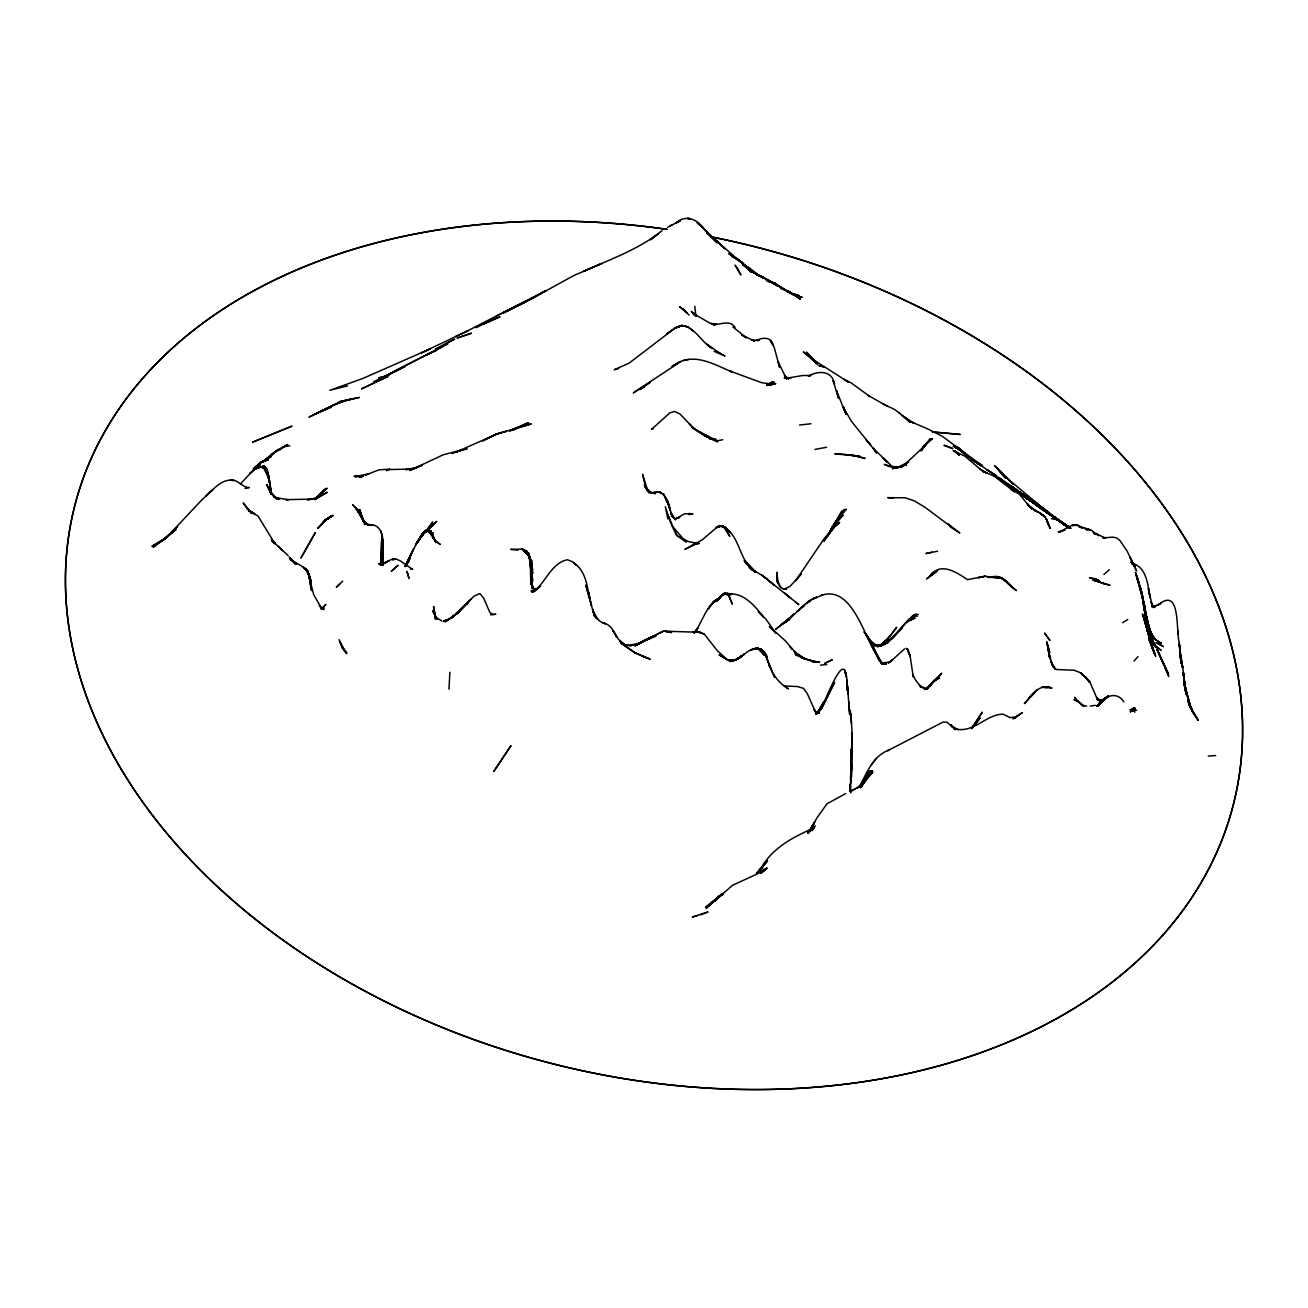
<?xml version="1.0" encoding="UTF-8"?>
<svg xmlns="http://www.w3.org/2000/svg" width="1308" height="1308" viewBox="0 0 1308 1308"><rect width="100%" height="100%" fill="white"/><g stroke="black" fill="none" stroke-linecap="round" stroke-linejoin="round"><path stroke-width="1.5" d="M448.971 689.251L449.87 672.23M406.069 564.811L418.102 540.204L425.967 530.41M405.235 566.626L413.737 548.444M412.69 550.652L405.529 565.546M405.529 566.282L408.946 559.186L406.363 564.402M828.144 534.825L841.992 510.954L828.062 534.972M828.062 535.43L832.379 526.683L844.281 509.646L832.379 526.683L827.915 535.626M860.86 786.827L868.675 771.818L860.762 787.302M859.094 787.253C866.632 773.502 872.632 756.073 888.819 750.089L887.707 750.661L943.117 722.049L947.041 722.245L952.665 727.232M827.326 536.133L841.093 515.483L829.207 532.503L838.624 517.559L846.358 509.074L835.665 521.467L828.029 535.332M829.158 533.909L838.624 517.559L828.046 535.61M861.547 786.075L870.523 770.772L862.348 784.784L871.553 770.788L861.988 785.34L869.787 771.05L861.481 786.222L871.651 770.821L861.498 785.961L869.068 771.507L861.89 785.241L871.929 770.952L861.383 786.157L869.64 771.131L862.201 784.882L872.91 771.834L858.391 787.776L865.373 781.056L857.459 787.596L850.2 791.569L859.961 786.321M870.458 770.788L861.89 785.585L871.373 770.755L862.086 785.16L869.493 771.213L860.827 787.367L870.768 770.739L860.778 787.432L869.215 771.409L862.103 784.898L872.027 771.001L862.25 784.702M829.092 533.5L830.94 530.034L839.54 522.53L830.94 530.034L823.893 541.201L834.177 527.206L824.367 538.307L795.607 580.817L801.264 573.967L789.999 586.409L784.015 589.238L786.549 589.041L782.789 588.649L780.009 586.556L781.056 587.832L777.541 581.177L779.535 586.262M920.963 451.015L923.759 445.897L922.009 449.118M808.426 832.885L817.01 817.778L826.95 803.848L845.622 793.596M870.392 770.804L860.827 787.416L869.918 770.984L862.217 784.947M922.549 448.448L924.478 445.031L921.584 450.148M809.783 830.711L814.655 822.127L808.933 832.002M871.259 770.739L860.599 787.579L871.259 770.739L861.547 786.141L870.719 770.739L862.462 784.604M860.827 787.432L870.654 770.755L862.364 784.784M809.881 830.482L813.69 823.991L809.603 830.825M861.661 785.961L870.719 770.739M694.074 633.17C702.478 622.444 705.486 606.683 717.307 599.178L712.615 602.824L708.315 608.76L715.198 600.356M861.89 785.585L870.899 770.723M423.056 533.648L416.157 543.703L425.051 530.999L415.47 544.995L422.271 534.04M808.344 833.147L812.235 826.803L807.935 833.327M862.103 785.225L871.014 770.723L861.432 786.271L871.079 770.723M921.976 450.099L930.184 438.752L923.71 447.32M434.681 539.959L432.752 536.754L435.008 540.531L440.06 544.259L435.008 540.531L433.128 537.163L435.973 542.428L431.264 532.013L428.697 529.904L424.936 531.473L420.179 537.31L424.757 531.669L428.337 529.887L431.084 531.751L433.111 535.871L430.986 531.637L428.206 529.904L425.525 531.506L427.961 529.953L430.708 531.342L432.883 535.381L430.806 531.424L428.092 529.92L425.689 531.359L428.092 529.92L430.904 531.538L433.046 535.708L430.986 531.637L428.337 529.887L424.936 531.473L421.16 536.198C426.686 527.974 431.362 527.157 433.144 538.683L431.215 534.171L426.212 530.312L420.408 536.918L427.553 530.116L430.904 531.538L433.406 536.607L430.904 531.538L428.206 529.904L425.149 531.865M417.105 543.098L422.517 534.71M695.104 632.026L698.047 627.48L694.646 632.565M816.633 713.89L823.844 701.791L817.108 713.4M417.35 542.607L422.86 534.171M971.517 728.67L982.308 712.19L971.599 728.343M812.105 830.711L815.325 825.839L808.148 832.133L813.968 827.85C791.176 838.117 770.935 848.451 758.885 871.896L767.485 860.877L756.335 873.286L761.469 869.542M417.595 542.117L423.056 533.893L417.841 541.643M923.399 447.532L926.227 443.314L932.473 438.491L905.005 464.34L908.52 461.969L897.239 467.61L906.558 464.716L892.497 468.853M418.086 541.185L423.318 533.533L427.275 530.263M861.71 785.585L871.978 770.984M716.457 601.369L724.06 593.391M418.331 540.711L423.498 533.272L427.405 530.181L423.318 533.533M972.792 727.117L976.046 722.425L971.73 728.409M717.471 600.437L720.643 595.925L717.7 599.751M422.664 534.465L418.576 540.253L423.498 533.272L427.553 530.116L430.512 531.179L429.613 530.885M425.852 531.686L432.719 522.023L425.231 532.16M820.083 709.247L815.93 714.103L821.342 708.756L817.01 713.612M1132.532 708.642L1130.374 711.617L1132.663 708.609M419.279 538.945C423.22 533.811 423.007 532.618 427.683 530.051L430.512 531.179M1130.652 711.438L1133.039 708.527L1130.717 711.552M871.063 765.294L876.197 758.444M419.508 538.52L424.413 532.078M1130.57 711.666L1132.973 708.527L1130.75 711.487L1133.235 708.478L1130.946 711.356L1135.164 708.511L1131.796 710.816L1134.232 708.347L1131.894 710.735L1135.279 708.544L1132.188 710.506L1136.652 710.228M972.024 728.425L980.117 717.978L972.989 727.15M419.737 538.111C422.157 535.348 426.784 526.421 431.084 531.751L433.275 536.231M761.289 872.992L762.008 872.125L760.994 873.319M1028.546 698.717L1024.377 703.573L1035.331 691.981L1028.546 698.717C1033.81 691.36 1042.362 683.724 1052.024 688.024L1041.74 687.272L1049.801 687.289L1043.784 687.256L1049.343 687.191L1045.19 687.419M921.175 449.985L927.225 442.693L923.121 447.303M817.124 713.236L818.922 711.094L817.565 712.778C821.179 715.525 842.941 646.871 846.44 676.71L844.919 670.841L846.505 676.923M929.857 686.455L932.931 682.809M423.285 534.481L421.045 537.114L423.465 534.285M1131.256 711.127L1133.431 708.446L1131.175 711.176L1135.213 708.527L1132.025 710.636L1135.05 708.462L1132.254 710.506L1133.954 709.999M322.226 608.678L325.905 604.378L321.13 609.234M913.295 616.493L908.635 619.763L914.815 615.97L912.314 616.264L889.424 640.462L877.39 646.839L891.942 638.794L902.471 627.546L889.424 640.462L880.3 646.283C896.307 640.544 901.686 621.414 916.254 614.449M470.864 599.048L466.416 604.198L473.954 596.186L479.3 593.75M1132.352 710.457L1135.115 708.478L1131.044 711.356L1133.578 708.413L1131.126 711.339M762.351 871.717L766.766 868.234M1131.011 711.438L1133.431 708.446L1131.175 711.274L1133.872 708.38L1131.224 711.241L1133.872 708.38L1131.404 711.094L1134.052 708.364L1131.665 710.898L1135.377 708.609L1131.96 710.685M720.773 894.966L706.418 908.095L732.611 885.238L758.526 873.352L766.553 868.398L762.204 871.88L766.979 868.071M927.258 688.94L935.809 678.934L939.471 678.165L934.141 680.585L926.865 689.218M1134.069 661.047L1137.944 656.665M420.849 536.166L425.591 530.819L428.926 529.953L425.264 531.13L428.697 529.904L431.427 532.291L429.138 530.051L425.901 530.541L421.568 534.858L425.901 530.541L429.351 530.181L431.738 532.945L429.138 530.051L425.591 530.819L421.568 534.858L425.868 530.459L421.029 535.593M240.459 483.96L259.965 462.918L268.353 459.86L262.14 461.413L258.755 463.817L253.229 469.114L261.633 461.773L260.488 462.492L267.535 459.288L260.962 462.247L254.537 467.839L276.789 450.802L262.467 462.018L271.148 456.557L265.573 459.402L272.113 454.154M1099.39 702.02L1107.484 696.624L1097.363 706.107C1102.775 696.886 1116.476 690.035 1123.866 701.906M1097.412 706.058L1108.203 696.199L1098.802 704.211M425.525 531.849L426.522 530.835M1102.611 700.221L1097.363 706.107L1103.658 699.339L1097.199 706.238L1102.709 700.32M1107.336 696.723L1098.834 704.456L1102.758 700.091L1099.505 702.02L1102.857 700.238L1098.802 704.505M324.891 520.535L331.104 516.219L325.202 520.29L317.762 528.448L324.891 520.535L330.826 516.333L323.681 521.516L333.262 515.352L327.033 518.884L318.776 527.32L325.823 519.799L331.643 515.99L325.512 520.044L318.776 527.32M1103.968 699.093L1098.884 704.423M1098.982 704.309L1103.609 699.371L1097.183 706.238L1103.494 699.469L1098.344 705.012M1099.096 704.211L1102.955 699.927M1103.069 699.829L1099.129 704.162L1107.925 696.346L1097.003 706.173L1107.99 696.314L1099.26 704.031M318.106 528.072L325.202 520.29L331.382 516.104L325.512 520.044L318.433 527.696M761.714 872.42L765.278 869.33L760.749 873.466M934.19 681.435L941.711 673.244L934.075 681.37M1099.39 703.9L1103.298 699.633M695.022 632.173L696.379 630.701L694.515 632.532M1103.347 699.6L1099.57 703.688M469.474 600.666L451.554 617.981L468.738 601.647L458.846 612.03L451.047 618.095L459.5 611.359M1034.775 691.867L1030.933 696.036L1036.901 689.986M1014.534 718.419L1017.215 715.541L1014.648 718.272M715.623 601.68L718.206 598.9L714.773 601.435L719.155 598.933M886.17 640.773L880.235 645.482L887.265 639.71L896.552 627.431L887.265 639.71L881.134 645.204L890.094 636.309L880.006 645.841M933.127 682.367L937.558 678.067L935.236 680.274M318.04 497.727L327.262 492.217L317.631 497.302L310.879 499.362L315.947 498.479L324.858 489.241L315.261 499.018M422.108 535.348L426.359 530.966M467.97 602.726L458.846 612.03L445.374 621.791L458.16 612.782L448.186 619.763L444.05 621.578L449.707 618.749L443.396 621.431M722.474 595.451L725.041 592.835L729.014 595.614L732.3 604.198L727.689 593.227L724.191 594.682M339.916 583.679L336.303 587.325L342.745 581.144M722.065 893.724L714.56 901.294L722.392 893.397M927.143 688.09L934.059 680.356L938.474 678.018L936.741 678.574M425.476 532.307L436.758 521.352L425.558 532.242M1097.199 705.944L1107.99 696.314L1104.197 698.897M1131.78 710.816L1135.001 708.446L1132.319 710.457M899.577 630.669L889.424 640.462L880.3 646.283M890.045 662.028L892.612 659.559L889.522 662.24M315.457 499.149L327.065 488.195L315.342 499.182M805.908 603.544L810.47 600.552M716.637 601.075L720.348 597.592L716.947 600.012L718.206 598.9M797.586 611.376L805.744 603.707L785.912 622.101L793.825 614.008L784.898 622.739L792.615 615.365L775.693 629.344L791.405 616.755L780.876 625.208L788.544 619.616L787.416 620.27M268.483 457.538L271.901 454.317M426.212 530.312L422.092 534.171L427.602 530.132L431.215 534.171L429.351 530.181M1098.998 704.129L1106.748 697.687L1098.426 704.08M935.024 680.389L937.558 678.067M929.857 685.359L924.609 689.61L927.944 688.188M911.627 617.572L906.657 622.085L911.627 617.572L915.24 618.324L909.828 619.174L913.932 618.03M706.222 907.899L720.446 895.261M762.727 871.635L766.128 868.708L762.204 871.88M1014.861 718.157L1022.349 712.566L1012.997 718.844L1016.267 716.915L1009.972 717.601L1003.154 714.152C986.395 714.168 974.035 732.987 956.213 729.079M1103.903 574.474L1109.38 569.732M706.042 907.687L720.136 895.539M315.163 499.574L322.03 493.672L314.983 499.558M273.421 453.173L270.298 455.838L277.786 449.641L284.13 446.535L279.34 450.295M166.705 537.539L152.153 546.139L166.705 537.539L153.101 547.284L176.073 529.397L161.979 541.071L177.594 526.486L170.236 533.517L202.004 499.705L212.763 489.862L205.847 496.059C213.351 489.486 222.327 477.894 233.887 480.51L230.061 480.2C237.794 478.63 241.947 487.802 249.272 487.524L245.152 488.473M161.979 541.071L175.256 530.002M895.735 634.838C889.391 640.609 881.935 648.294 872.501 644.435L877.079 645.384L870.36 642.015L874.562 644.484L869.346 640.626L873.368 643.716L868.332 639.154L872.24 642.735L864.048 631.748L870.932 642.457L877.128 655.864C864.343 637.486 852.178 584.594 821.277 595.353L822.765 594.96L812.072 599.244L806.823 602.824L810.551 600.47M889.211 662.535L891.68 660.475L888.704 662.698M705.846 907.458L719.825 895.817L705.584 907.065M273.846 452.862L270.756 455.413L274.696 452.241L271.655 454.595M796.556 611.621L803.799 606.095L799.515 608.988M811.467 599.62L807.461 602.612L811.32 599.734M904.515 648.915L889.947 662.093L881.216 662.992L886.497 663.974L880.84 662.6L884.241 663.696M423.694 533.01L427.553 530.116M662.011 230.617L650.485 239.822L658.464 233.576C635.704 250.449 608.956 259.949 583.352 271.459L601.745 263.497L573.705 275.596L531.31 298.927M737.499 659.15C744.514 654.997 753.882 643.356 762.793 650.665L766.782 656.551L762.041 649.798L755.877 648.523L761.632 649.52L766.504 655.782C769.644 669.385 776.085 681.811 788.511 688.858L784.293 685.932L797.406 686.553L803.504 688.335L807.298 693.632L815.391 711.699L814.099 709.459C818.677 714.953 812.873 710.784 818.154 713.203L815.309 712.173L819.119 713.22M1101.418 701.17L1104.72 698.864C1099.129 702.674 1105.064 699.845 1097.543 699.78L1090.022 682.351L1080.375 672.672L1074.097 670.252L1056.455 669.516L1052.302 665.331L1055.147 669.238L1050.684 660.376L1053.234 667.047L1051.076 661.554L1051.419 662.862L1046.678 641.787L1049.703 652.463L1047.185 643.536L1049.948 658.921L1048.1 647.476L1049.147 656.943M744.334 654.082L737.221 659.232L744.039 654.327L736.96 659.33L743.729 654.589L734.785 660.246L729.112 660.785L735.341 659.968L741.767 656.567L734.785 660.246L727.444 659.804L719.106 654.899L728.72 660.442L734.213 660.589L727.444 659.804L717.307 650.665L704.423 634.298L700.107 632.304L664.464 631.175L671.56 632.565L665.412 631.241L670.71 632.124L669.909 631.486M780.614 625.273L788.544 619.616M888.41 662.976L890.781 661.325M1101.271 701.268L1104.72 698.864M721.051 596.481L718.648 598.263L721.852 596.039M719.22 896.307L723.357 894.443M425.362 531.669L427.961 529.953L430.806 531.424L432.964 535.544M1104.868 698.407L1108.268 696.167M316.225 498.773L320.787 495.846M880.235 645.482L882.54 644.043L879.385 645.58L883.587 643.258M1122.673 622.673L1127.741 619.485M430.495 534.596L433.357 532.797M766.962 385.288L771.982 382.181L767.093 385.01M638.647 644.043L645.318 639.939L635.263 645.792M725.041 592.835L721.738 594.846L726.823 593.407M815.93 714.103L817.778 712.974M681.86 360.795L633.301 392.891L650.338 382.181L639.71 389.555L644.533 386.972M694.319 632.843L697.327 631.028L692.864 632.255L700.107 632.304L692.668 631.65L696.821 631.633M709.525 234.459L704.996 229.783L710.604 235.636L698.881 224.109L702.985 227.69C697.197 219.09 684.64 214.479 676.171 222.916L680.438 220.643L667.571 227.314M670.317 225.744L672.279 224.6M529.478 300.072L546.041 290.523L464.34 332.494L421.438 352.849L430.218 348.844L362.774 378.486L329.829 390.324L347.585 385.844M671.854 366.534L679.293 362.3M635.492 645.776L647.509 638.942L635.933 645.204M767.387 385.026L772.456 382.198L767.175 385.108M503.694 313.004L529.2 299.99L496.239 316.16M158.693 542.297L165.135 538.782M636.129 645.106L663.516 631.077L634.037 645.563L654.049 636.097L635.165 644.942L637.339 644.043L629.54 645.825L639.383 643.601L627.448 645.367L628.396 645.465L623.605 644.19L619.796 641.296L626.123 645.694L618.406 639.236L613.109 630.897L616.935 637.437C614.09 631.502 610.313 623.834 602.874 622.968L605.424 623.753L600.323 621.594L593.587 615.087L597.952 619.567L592.982 611.85L596.775 618.488L592.344 608.727L595.581 617.507M521.957 303.391L519.766 304.372L522.742 303.047L507.618 310.666L524.295 302.361L523.527 302.704M507.618 310.666L518.181 305.14M443.02 346.473L392.662 372.093L447.794 344.004M317.484 412.936L340.227 401.997L359.259 397.419L339.034 401.818L353.438 398.548L340.227 401.997L308.982 417.17L333.213 405.055L347.585 399.79L333.213 405.055M315.882 413.737L315.081 414.146L331.153 407.164L315.882 413.737L322.896 410.156M730.812 595.091L727.379 593.93L730.093 594.11L726.251 594.502L728.36 593.881L727.689 593.227L729.014 595.614M635.312 645.187L649.749 637.764M510.823 308.999L521.336 303.636M766.766 385.598L773.42 382.214L768.205 384.83M635.083 645.334L651.956 636.718L634.609 645.4M909.027 620.924L913.327 618.749L910.139 620.368M502.583 313.004L520.404 304.077L519.603 304.47M387.103 375.412L405.039 366.518L390.291 373.745L398.711 369.575M513.423 430.021L527.615 422.942L509.646 431.264M653.346 428.534L651.433 429.465L669.86 412.87L674.454 411.431L679.833 413.868L693.829 428.452L689.267 423.792L694.237 428.746L703.328 434.779C672.917 414.62 713.906 442.382 716.67 440.959L722.719 439.733M390.291 373.745L400.297 368.791M634.707 645.367L653.019 636.326M514.011 307.38L526.061 301.461L522.922 302.916M379.876 378.699L396.684 370.458L373.532 381.805M932.833 573.574L937.395 570.926L926.62 578.888L935.056 572.479L929.105 576.763C940.19 561.214 955.723 571.874 967.479 579.624L985.218 576.239L1000.326 578.25L993.132 576.648L987.426 577.319L997.726 577.596L993.132 576.648C1001.274 575.029 1007.307 581.586 1011.771 587.357L1006.424 581.373M486.069 322.863L497.007 318.04L482.505 324.319L492.364 319.904M516.595 305.925L518.818 304.862M476.096 327.703L489.225 321.327L482.505 324.319M424.757 531.669L428.452 529.887L431.264 532.013L433.406 536.607M695.742 544.193L684.918 549.36L702.347 539.763L717.422 526.911L722.196 525.718L726.856 529.037L721.722 525.669L718.239 526.552L721.722 525.669L730.485 532.569L724.861 527.386L719.956 525.947L716.866 527.189C720.087 522.252 733.183 532.389 720.986 525.702L717.422 526.911L720.479 525.783L725.302 527.549L719.956 525.947L716.293 527.533L719.678 526.045M721.983 895.081L717.536 897.174L720.61 895.947M767.829 385.255L774.401 382.198L767.534 385.32M513.831 429.629L528.579 422.991L511.166 429.858L531.244 423.89L495.323 434.452L482.587 440.894L497.678 433.716L506.637 431.166L495.323 434.452L497.678 433.716L456.443 451.849L467.152 448.677L443.461 454.694L409.698 470.488L422.484 465.19L410.303 469.523L417.334 467.463L405.709 469.621L413.818 469.016L388.787 469.572M455.576 336.401L468.084 330.826M717.307 599.178L712.615 602.824L714.103 600.879L718.043 600.061M386.416 470.733L389.931 469.212L379.058 469.817L365.619 474.984L368.676 473.856L354.942 476.652L363.362 476.161L354.059 476.308L362.136 476.619M635.165 644.942L655.978 636.129M452.11 453.549L461.266 450.034L456.443 451.849M444.704 620.94L447.303 619.992L444.05 620.777M700.745 914.766L708.004 911.938L692.357 917.022L697.769 915.535M263.742 465.926L267.584 470.798L263.742 465.926L254.88 469.18L249.893 473.447L260.194 464.651L254.88 469.18L263.742 465.926L267.094 468.934M488.914 320.967L500.048 316.912L498.528 317.468M879.843 645.416L888.197 642.506L874.823 646.136M1062.734 530.934L1058.973 532.143L1071.497 525.522L1077.629 525.276L1080.8 527.353M789.002 619.616L786.402 620.45L789.689 619.763M719.956 525.947L717.144 527.042L720.479 525.783C741.178 532.83 737.794 561.999 755.942 572.185L750.498 568.277L745.903 562.031L750.678 568.522L756.155 572.299L750.857 568.767L762.057 575.34L773.927 584.987L767.306 579.117L762.057 575.34L798.828 604.558L795.526 602.383M490.565 614.842L495.797 614.237L492.985 614.433L489.977 612.716L483.568 598.05L480.003 593.718M717.961 526.666L721.231 525.669L718.239 526.552M759.294 869.509L762.875 868.43M530.901 590.905L537.751 588.633L531.637 591.772L538.373 588.11L532.078 591.952L539.01 587.505L532.552 591.984L540.008 586.442L533.615 591.657L540.106 585.935L534.776 590.873C545.665 581.766 552.123 562.571 567.492 559.759L572.626 561.851L576.468 565.138L574.179 563.274C585.477 570.68 586.981 585.444 589.581 597.56L588.616 592.491L591.461 605.588L585.771 584.97L592.115 607.762M769.578 385.059L775.758 383.604L770.625 384.716L772.865 384.111L761.812 382.753L729.651 370.9L731.826 371.832C716.702 365.635 699.535 355.204 682.596 360.73L688.678 359.438M1058.27 532.029L1065.006 530.1M1095.319 705.339L1090.283 706.14M726.251 594.502C742.159 590.726 754.945 605.784 763.496 617.147L758.28 611.67L765.785 618.978L775.906 633.154L769.349 626.483L785.601 641.034L792.468 649.226L789.918 646.626M618.619 368.578L614.171 369.755L629.181 363.101L674.993 328.095L682.138 325.496L688.204 327M379.156 377.832L389.032 375.331L379.14 377.75M378.846 378.323L384.732 376.966M897.239 467.61L903.403 466.22L896.52 467.708L901.866 466.825L889.244 466.482L884.257 464.405L895.13 467.757M932.064 552.205L925.95 553.529L937.623 551.208M647.591 490.467L644.664 485.742L649.275 492.969L645.318 486.985L651.4 492.789L648.915 491.71L654.196 493.214L651.073 493.263C663.025 487.77 669.14 500.572 670.203 510.823L667.178 500.948L668.813 505.575M691.589 513.88L688.924 513.537L691.589 513.88L688.613 514.453L692.913 514.158L684.803 513.717L675.664 518.786L679.768 517.347C672.508 519.456 675.696 519.75 670.824 513.88L675.517 519.865L670.955 512.72L672.639 517.15L667.996 503.155M653.052 492.838L655.03 492.446M653.493 492.74L650.583 493.263L654 492.642M814.966 449.396L826.574 447.287M699.306 543.245L693.436 544.275L697.213 543.915M315.947 498.479L307.331 499.754L312.318 499.133L285.929 499.64L288.316 499.77L274.435 497.351L279.503 499.084L274.075 496.827L279.013 499.133L273.732 496.337L278.506 499.198L273.372 495.863L278.015 499.247L272.996 495.389L277.525 499.28L272.636 494.931L277.034 499.313L269.497 490.304L266.668 484.401L270.756 493.394M786.991 378.143L802.752 375.51L810.829 375.527L808.393 376.115C818.317 370.409 832.297 370.36 834.569 384.16L833.065 380.628L838.608 398.4L836.531 390.585L842.532 405.611M722.637 525.816L715.999 527.729L719.776 526.208M799.531 425.051L810.927 423.759M820.443 665.167L826.705 664.562M395.784 559.154L392.629 559.432L396.471 559.186L400.461 560.952L411.938 568.931L410.467 568.702M1045.108 687.403L1048.885 687.076M926.832 688.499L922.827 687.959L926.424 689.365L919.393 685.196L921.257 687.338L915.306 679.686L912.82 674.372L913.262 676.906L910.123 656.044L907.294 648.85L906.035 648.392M791.226 377.783L784.62 377.979L788.626 378.47L784.179 377.816L788.152 378.486L784.522 375.674L786.435 378.944M1208.265 756.122L1215.672 755.534M395.605 559.17L392.465 559.415L395.425 559.203C389.326 558.156 385.468 564.811 379.614 564.582L389.179 560.756L382.443 564.337L378.633 563.732C383.113 566.004 378.96 562.08 381.151 565.318M916.189 615.986L912.314 616.264L907.458 621.676L914.881 614.368L917.3 614.4L913.589 615.381L918.314 614.498M287.024 446.012L281.76 447.696L287.776 444.475L284.572 446.159L289.82 445.897M792.288 294.578L796.147 294.496L792.337 294.382M813.053 661.701L818.824 661.832M819.658 661.881L812.219 661.472L819.07 661.848M893.478 498.005L887.756 497.661L905.152 497.776L914.455 500.915L925.296 507.488L950.981 526.715L948.349 524.067M371.603 525.276L365.439 523.445L367.793 525.015C377.62 522.759 383.097 531.833 382.59 540.4L383.048 564.484M813.167 661.521L815.996 661.832L801.673 657.891L807.003 659.477L795.346 654.589L806.088 659.265L794.823 652.937L805.172 659.101L794.218 651.531L798.436 655.455L789.656 646.299M367.793 525.015L362.627 519.374L367.793 525.015L372.96 525.358M324.171 608.171L321.441 608.007L323.926 609.61L319.283 605.686L321.506 608.302L313.707 594.715L307.609 571.253L302.442 566.577L290.016 559.317L296.507 564.14L289.215 557.143L295.118 564.173M794.872 295.167L798.812 295.428L791.144 293.859M362.3 476.553L356.839 476.014L360.992 476.799M932.62 431.934L960.301 434.452L932.293 431.983M518.05 550.194L510.741 549.376L522.448 549.082L528.759 553.447L531.816 570.386L532.094 588.469L530.672 559.906L526.47 551.109L521.516 548.935L528.759 553.447L531.506 564.14L532.601 581.177L530.672 559.906L526.47 551.109L530.672 559.906L532.732 573.28L528.759 556.113L532.274 563.846L528.873 556.963M1083.678 527.664L1087.406 530.083L1084.97 528.269L1092 530.607L1095.417 534.236M1086.67 706.075L1082.337 705.486L1084.267 706.009L1078.283 701.595L1074.8 697.278L1076.271 700.974M715.28 439.292L709.214 438.458L715.46 439.553M1051.534 518.753L1055.605 519.423M709.394 438.474L715.411 439.488M411.088 568.718L412.756 569.209L410.761 568.637M654.196 493.214L652.496 492.854L655.619 493.77M1078.92 526.797L1083.171 527.696L1078.25 525.653M698.995 543.638L688.335 541.577L676.906 535.544L671.756 525.603L686.242 542.15L676.906 535.544L668.551 516.676L671.118 523.805L665.331 506.719L667.848 518.818M1131.616 563.519C1145.367 565.792 1147.688 582.534 1149.372 593.734L1148.359 588.355L1152.332 606.274L1151.056 601.893L1153.689 607.664L1151.808 605.588L1154.294 606.683L1151.825 606.83L1155.716 606.52L1153.215 606.814L1160.687 603.38L1157.727 605.408C1180.944 585.183 1175.81 630.243 1179.162 642.179L1180.895 662.911M1129.998 709.557L1135.05 712.059M1133.284 563.928L1134.428 564.222M770.052 281.825L767.028 281.057L775.17 283.296L784.62 289.444L771.573 282.217L775.17 283.296L766.423 279.699L778.244 286.321L765.785 278.473L752.64 272.162L763.234 278.146L745.495 266.701L750.252 268.598L759.392 275.939L748.209 267.944M794.675 295.412L802.18 297.357L787.203 291.521M953.597 445.995L957.374 447.058M954.023 446.273L957.783 447.352M891.745 466.956L894.443 467.741M1097.543 699.78L1100.11 700.532L1096.938 697.965L1099.129 700.14M1131.976 563.699L1135.491 564.745L1132.744 563.846M758.967 275.465L756.384 274.729L763.709 277.394L760.226 275.906M765.147 279.405L769.987 280.893L766.423 279.699M807.461 659.592L813.887 661.57L808.131 659.804M701.955 633.17L697.491 631.748L704.423 634.298M744.203 266.292L750.252 268.598L746.737 267.175M709.852 437.918L715.623 439.815L706.206 436.594M954.611 446.469L958.192 447.647M953.303 446.208L958.797 448.121M714.086 351.296L725.024 355.989L716.719 351.787L720.168 353.422L706.941 344.233L712.32 348.517C700.238 342.255 690.51 317.975 674.405 328.488L681.648 325.512L674.715 328.259L667.08 333.654L674.993 328.095L681.893 325.479L674.715 328.259L681.893 325.479L688.008 326.837L693.305 331.316M953.434 446.306L958.993 448.268M955.494 447.107L959.189 448.431M706.238 436.627L715.819 440.044L704.587 435.875M955.69 447.238L959.402 448.579M956.066 447.516L959.794 448.906M780.909 288.103L797.226 296.197L787.22 291.668M884.11 663.548L880.464 662.175L883.064 663.875M954.611 447.074L960.203 449.216L954.758 447.14M1008.697 484.663L1003.236 482.57L1013.062 487.312L1069.372 528.334L1015.073 488.865L1029.641 500.097M913.981 615.185L917.121 616.395M706.484 436.594L715.999 440.273L704.849 435.793L716.179 440.469L705.11 435.728L694.434 428.926L716.67 440.959M955.02 447.352L960.595 449.543M927.029 428.599L909.6 421.143L913.9 423.203L902.03 415.454L904.793 417.35M927.454 428.779L942.414 436.381L981.67 465.321M427.683 530.051L430.61 531.261L432.719 535.086M1101.009 582.649L1104.851 584.235M780.892 288.332L790.948 292.763L800.332 299.189L787.629 290.638L790.948 292.763L771.573 282.217M246.28 507.242L243.239 502.975L250.057 511.33L246.705 508.289L252.182 512.491L248.553 510.48L252.395 512.589L248.733 510.692L252.607 512.687L248.929 510.905L258.019 516.055L274.533 543.033L271.328 539.386L274.827 543.278L271.573 539.877L275.121 543.539L271.802 540.367L275.22 543.621L271.966 540.678L282.871 550.684L278.261 546.384M430.61 531.261L427.83 530.002L430.708 531.342M249.109 511.117L253.033 512.883M886.791 405.791L883.227 404.09L894.541 409.437L899.888 413.475M961.396 451.293L965.01 453.059M885.058 404.973L868.365 395.523L869.836 396.52L851.001 382.77L843.807 379.287M891.026 466.498L893.593 467.79L883.129 457.898L887.543 462.182M716.67 240.427L724.73 248.765L715.002 239.429L741.309 262.581L728.752 253.507L742.879 262.941L739.576 260.717L747.277 267.241L744.726 264.821L751.217 272.326L738.35 259.115L731.548 256.352L739.576 260.717L746.443 266.227L742.993 264.625L748.716 268.107L742.372 264.33L750.988 270.004L746.655 266.456L749.059 267.829M303.031 567.116C309.358 569.193 308.868 577.449 310.781 582.583L307.854 571.661L305.859 568.735L308.018 571.956L311.01 585.461L308.623 573.394L311.222 588.338L309.129 575.128L311.222 590.627M953.908 727.346L958.208 729.766M971.926 459.468L978.662 463.833L971.762 459.746M950.425 527.026L959.843 532.994L947.891 523.691M1026.257 497.171L1018.033 492.348L1049.016 513.259L1027.042 497.825M1011.395 486.249L1013.062 487.312L1001.634 480.363M262.385 467.267L266.178 469.572L268.876 477.011L271.573 494.244M262.597 467.397L266.178 469.572L268.663 475.932L264.494 466.743L259.327 466.923L264.494 466.743L268.026 472.793L265.197 467.741L260.341 466.793L265.197 467.741L268.254 473.823L265.54 468.313L261.502 466.923L265.54 468.313L268.467 474.869L265.867 468.918L261.96 467.07L265.867 468.918L268.876 477.011L271.328 493.034M843.398 379.026L848.369 382.083L812.742 359.357L817.353 362.905L803.357 351.885L814.328 361.319M982.292 465.697L972.58 459.615L1005.623 482.766M971.926 459.778L981.932 466.122L975.065 461.822M970.405 458.895L973.692 460.956M976.994 463.032L981.932 466.122M1010.986 486.02L998.756 477.502L1005.754 482.865M441.793 620.989L434.894 616.657L436.954 619.387M972.302 459.271L981.768 465.386M994.26 476.096L982.668 471.321L987.066 473.038L979.479 468.722M992.756 474.673L999.59 479.104M1003.007 481.328L1037.179 503.466L1062.93 523.527L1021.303 494.424L1058.09 519.799L1026.78 498.332M995.045 476.226L1038.372 504.43M995.977 477.028L992.576 474.771L1038.781 504.757M992.641 474.706L996.075 476.979M1002.86 481.409L1040.383 506.016M1002.68 481.409L1012.768 488.554M1078.152 525.554L1082.076 528.203M1069.176 527.14L1069.993 527.696L1041.005 508.452L1070.827 528.269L1027.45 498.168L1050.651 514.42M1044.078 509.924L1027.99 498.969L1067.72 527.238M1059.235 520.47L1070.336 528.007M1012.343 587.815L1016.447 590.611L1008.059 583.041M1047.381 512.115L1046.547 511.559L1069.404 528.285L1043.67 509.646M1068.358 526.601L1052.286 515.581L1070.549 528.219M994.456 476.243L1014.518 491.873L1010.741 488.816L1019.243 494.146L1031.456 508.73L1027.238 503.744L1032.241 509.008L1027.794 504.855L1038.585 512.393L1033.647 510.12L1039.402 512.474L1045.403 517.183L1048.918 525.734M1059.644 520.748L1070.549 528.203M706.811 232.661L717.046 242.732L706.811 232.661L710.489 235.276M1002.059 481.377L1008.648 485.889M1015.253 490.418L1021.842 494.931M1006.342 484.042L1037.179 503.466L1003.841 475.409L1013.259 484.238L995.257 466.367L1006.114 478.319L997.563 468.689L1004.773 477.763M1004.462 482.717L1012.833 488.522L1004.609 482.701M1016.169 490.843L1068.816 527.353M1059.693 521.058L1021.335 494.457L1062.93 523.527M1035.674 504.888L1067.835 527.271M1009.285 486.053L1000.26 479.791L1018.294 492.331L1008.239 485.301M1011.803 487.835L1061.704 522.611M1019.373 493.1L1059.235 520.829M1004.38 482.636L1012.637 488.391M1017.575 491.841L1027.483 498.74M1030.769 501.046L1062.112 522.906M1032.928 502.321L1016.61 490.435M1020.959 494.408L1027.516 499.084M1040.759 507.815L1068.571 527.778M745.446 265.818L749.844 269.056L746.655 266.456M1042.427 508.861L1012.654 487.034L1028.824 499.525M262.81 467.528L266.472 470.275L270.347 486.167L266.472 470.275L263.006 467.675M955.952 729.194L950.965 725.221L955.085 729.701L950.638 724.648L952.698 727.297M905.594 417.955L910.433 421.65M909.845 421.912L900.689 414.129M684.738 310.568L679.604 306.628L689.103 315.048M784.522 375.674L788.773 378.96M954.791 446.077L973.773 460.841M1078.054 525.473L1080.572 527.467M1095.973 533.272L1098.556 535.675L1096.742 533.991L1104.851 537.784L1102.644 537.621L1105.473 537.702L1103.167 537.915L1112.699 537.147L1116.574 537.882L1119.942 540.547L1127.136 551.093L1136.636 570.958L1129.998 557.322L1135.197 567.231L1131.011 562.097M698.309 223.652L697.164 222.752L702.429 227.183L698.881 224.109M983.485 471.943L964.846 456.165L953.238 450.557L959.156 454.759M732.921 326.967L746.476 337.856L741.685 334.979L754.242 340.914L751.773 339.802L754.716 340.947L752.198 339.998L759.229 340.325L756.416 340.554C762.302 337.284 771.622 336.581 773.093 345.23L770.396 340.603L774.091 347.012L779.65 367.45L778.047 361.531L786.435 378.78M1132.434 563.895L1133.431 564.713L1131.109 562.097M956.262 447.434L968.705 457.522M791.029 598.41L784.309 592.884L789.427 597.102M1065.873 524.966L1068.832 527.402M898.76 412.511L900.493 413.966M345.999 652.251L343.497 649.765L346.8 652.921L342.009 647.149M754.814 571.841L749.631 567.394L755.043 571.89L749.729 567.476L745.168 560.691M275.416 543.801L271.966 540.678M702.985 227.69L699.437 224.6L703.541 228.23M700.009 225.09L704.096 228.769L700.565 225.581M346.391 652.578L344.445 650.812L346.62 653.591L339.671 641.247L342.549 648.327L339.115 639.677M1093.701 532.405L1095.99 534.514M903.959 416.794L909.681 422.075M955.249 451.211L959.238 454.939L955.445 451.374L958.094 453.925M883.211 458.045L887.74 462.362M883.162 663.581L878.404 658.954L882.524 664.317L876.573 654.834L882.524 664.317M1095.875 534.334L1093.357 531.898L1095.548 534.383M707.366 232.121L703.9 228.704L708.446 233.282M288.201 555.687L278.637 546.777M307.118 571.155L305.696 569.732L310.274 577.122M709.394 234.181L708.298 233.086L712.746 238.007M814.263 361.221L811.679 358.637L814.949 362.022M887.445 462.1L872.632 447.663L876.752 453.091L870.556 444.965M994.505 465.599L1003.988 475.311M343.317 649.52L345.23 651.498M958.502 454.481L955.837 451.701L958.78 454.677M1078.086 701.399L1082.076 705.601M814.868 361.76L806.595 352.163L817.68 364.752M526.944 554.085L523.691 550.619L526.225 553.366M1151.596 635.361L1155.863 639.923L1151.596 635.361C1163.515 648.13 1148.113 633.007 1149.291 630.718L1152.904 637.764L1149.519 631.666M707.203 231.99L711.666 236.813M882.148 663.859L865.683 633.432L878.338 658.071L874.79 650.485M814.459 361.172L810.829 357.149L814.737 361.646M814.017 360.844L816.143 363.248M1147.525 624.652L1152.642 636.522L1147.623 625.011L1151.841 635.426L1148.702 628.837L1151.285 634.74L1155.095 639.171L1150.484 633.121L1154.048 638.108L1150.729 633.612L1146.331 617.343L1151.285 634.74L1154.719 638.794L1148.98 629.279M870.376 444.769L851.492 421.389L843.202 407.197M1192.438 712.157L1194.482 714.724M529.593 558.385L531.98 561.279L529.004 556.767M1085.411 676.759L1089.531 682.187M526.699 553.398L524.655 550.684L527.059 553.905M1194.76 715.084C1202.837 727.117 1186.062 702.265 1187.877 699.257L1192.046 710.636L1198.21 720.397L1189.135 705.11L1193.027 712.435L1188.547 702.232L1192.798 711.961L1188.383 701.464L1192.553 711.503L1188.22 700.712L1192.291 711.061L1188.056 699.976L1192.046 710.636L1187.697 698.537L1191.523 709.852L1183.904 681.55L1186.945 695.84L1183.854 680.34L1186.748 695.218L1183.805 679.13L1186.536 694.613L1183.74 677.953L1186.34 694.025L1183.691 676.808L1186.111 693.469L1183.626 675.664L1185.898 692.929L1183.544 674.568M768.597 665.265L770.87 668.47L764.689 653.46L774.401 677.299M1151.808 640.233L1155.046 644.811L1151.269 639.743L1146.74 622.641L1152.07 641.312L1155.896 647.509L1148.98 634.952L1143.11 616.003C1148.048 627.627 1148.947 643.536 1161.144 650.256L1154.196 644.795L1142.424 614.024L1152.904 642.768L1147.476 626.81L1152.07 641.312L1151.661 640.544M305.663 568.522L307.854 571.661L310.732 581.88L307.691 571.383L310.666 581.177L307.609 571.253L310.634 580.817L307.511 571.122L310.601 580.474L307.429 571.007L310.568 580.131L307.331 570.893L302.442 566.577L307.331 570.893L310.536 579.787L306.955 570.484M1151.972 640.462L1154.604 644.206L1151.269 639.743L1146.658 621.594M1150.484 633.121L1153.754 637.814L1150.255 632.614L1147.901 626.009L1153.198 637.176L1147.868 625.894M735.063 327.507C730.24 319.43 720.708 324.662 713.547 324.629L716.997 324.4L711.421 323.501L714.479 324.825L709.214 322.733L692.75 313.201L695.022 315.114L691.294 311.386L694.744 315.653M1148.081 627.023L1147.688 625.747L1150.827 633.742L1154.326 638.402L1150.729 633.612L1146.07 615.577L1150.255 632.614L1153.476 637.503L1150.026 632.107L1147.557 624.766M528.497 555.557L525.571 550.832L530.116 558.369L532.65 569.83L529.38 557.878M534.792 589.761L531.489 584.398L533.157 588.633L530.852 579.411L531.947 585.837L529.805 556.897L524.982 550.472L529.805 556.897L531.571 578.774L530.361 562.211L530.77 584.447M436.872 618.88L432.588 610.689L437.085 619.076M647.509 490.304L644.354 485.104L648.212 491.514M437.085 619.256L435.27 616.264L436.054 618.586M364.736 521.876L365.7 523.478L355.58 507.831L360.338 513.603L356.316 508.698L360.648 514.257L361.891 516.905L357.624 510.218L363.362 520.797M1150.844 633.334L1152.92 636.849L1147.656 625.126M1152.888 641.509L1153.296 642.244L1150.157 637.061L1145.775 617.082L1149.814 636.064L1154.163 643.601L1149.487 635.001L1143.683 606.045M1152.577 637.192L1146.691 619.73L1151.285 634.74M1156.73 648.948L1157.711 650.812M380.056 563.29L380.808 564.794M1148.915 629.41L1152.103 635.802L1149.258 629.982M434.158 538.782L436.136 542.755M872.289 645.236L875.87 652.708L869.509 639.988L879.205 660.475M1168.518 673.62L1157.073 649.553L1168.616 675.091L1157.384 650.174L1163.433 664.268M1146.675 621.725L1152.381 636.162L1147.884 625.714M843.137 407.017L846.26 414.08M647.869 490.941L642.539 474.248L644.779 483.895M846.162 413.998L842.761 406.134M363.215 520.322L363.477 521.14L357.068 509.564L360.959 514.927L362.136 517.559L356.692 509.123L362.954 519.685M1046.482 519.521L1050.275 528.334M1164.938 667.783L1168.714 676.596M842.99 406.674L846.063 413.9M1146.413 620.417L1150.893 638.909L1146.249 619.861L1142.325 595.581L1140.249 586.834L1144.778 606.716L1135.409 572.315L1137.6 579.231M1153.051 649.994L1155.749 656.338L1149.454 640.413L1154.85 654.196L1149.356 639.874L1154.555 653.493L1149.16 638.794L1154.245 652.806L1146.168 625.682M1050.16 528.318L1046.351 519.063L1050.062 528.416M1148.767 628.707L1150.827 633.742L1149.356 630.064M1046.286 518.851L1049.294 526.421M663.581 493.819L666.982 502.55M1150.582 633.285L1147.688 625.747L1149.928 631.846M1149.209 629.704L1150.353 632.794M362.676 518.916L362.398 518.148L363.477 521.14M1147.508 625.077L1150.124 632.287M1147.443 624.848L1150.075 632.189M381.037 532.062L380.628 530.95L381.168 532.47M1147.868 625.927L1149.814 631.568L1144.958 608.694L1148.146 626.287M1147.786 625.584L1149.781 631.47L1145.808 613.828L1150.255 632.614M1149.323 630.194L1146.822 622.346L1148.653 628.053M1096.644 697L1097.739 700.434M1135.818 573.558L1140.936 589.761L1144.941 608.89L1140.592 588.306M1146.773 622.101L1148.62 627.938M1145.203 622.395L1143.797 618.014L1148.457 632.287L1155.046 646.136L1148.98 634.952L1144.484 620.074L1149.519 637.552M1136.211 574.801L1141.295 591.216L1145.121 610.983L1140.936 589.761M363.722 521.778L359.684 509.466L363.052 520.862M1141.639 592.671L1136.619 576.06L1141.295 591.216L1145.334 612.994L1141.639 592.671L1145.546 614.907L1141.982 594.126L1137.404 578.594L1142.325 595.581L1145.677 615.839L1141.982 594.126L1137.012 577.319M1145.268 622.608L1152.054 647.313L1145.268 622.608L1145.775 624.341M1137.862 580.098L1142.44 596.072L1145.939 617.621M270.887 493.525L269.808 489.895L270.887 493.688M1152.757 649.259L1144.876 621.333M436.054 618.52L433.553 606.454L435.286 618.798M1138.124 580.981L1142.898 598.067L1148.146 626.319M1145.841 624.57L1151.514 645.629M380.301 562.98L380.661 564.255M1137.796 579.885L1142.554 596.579M1149.618 638.059L1145.007 621.758L1149.732 638.566M1147.705 631.813L1152.332 648.114L1147.59 631.323M1142.783 597.56L1137.927 580.311L1142.898 598.067M1138.303 581.635L1142.996 598.574M1138.434 582.093L1143.11 599.064M1145.399 623.033L1149.961 639.579M778.26 583.728L776.805 572.283L777.246 581.242M1138.5 582.322L1143.225 599.587M1145.53 623.475L1151.923 646.904M1151.776 646.479L1145.661 623.9L1151.645 646.07M271.034 493.786L269.154 486.805L271.05 494.522M1146.037 625.24L1151.4 645.204M844.968 671.135L846.832 678.509L847.649 691.016L847.012 681.01M844.837 670.464L846.374 676.53M1146.495 621.251L1150.893 638.909M362.954 517.87L364.589 524.524M1149.994 596.677L1148.898 591.559L1150.304 598.132M1143.895 607.092L1148.767 632.156L1144.108 608.155M1149.814 636.064L1145.318 614.613M1185.032 689.676L1183.037 669.745L1179.702 652.659M1179.702 653.084L1182.726 667.93M1143.274 603.936L1148.849 632.14M1143.47 604.983L1147.574 625.633M695.088 312.825L695.774 316.274M1179.685 652.234L1182.628 667.407M1144.304 609.217L1144.516 610.296M1179.669 651.825L1182.563 667.162M271.41 494.326L270.38 488.734L271.443 494.489M1179.652 651.4L1182.514 666.916M850.364 710.636L851.949 729.488L851.23 782.822L851.884 732.545L851.377 776.641L851.018 749.484L851.443 770.804L850.854 750.53M1182.448 666.688L1179.325 644.337L1181.157 663.303L1179.244 643.242M435.45 618.651L434.452 613.043L435.237 617.49M1142.325 595.581L1145.841 617.033M849.677 714.021L847.028 681.419M847.044 685.539L848.124 693.829M1185.424 690.444L1183.511 674.209M1185.588 692.259L1183.495 673.849M1183.478 673.669L1185.277 690.068M1177.87 630.652L1178.295 634.494M694.81 306.219L695.889 316.029M1183.429 673.146L1185.195 690.019L1183.413 672.966M1183.397 672.803L1185.113 689.839L1183.364 672.459M849.955 714.838L848.778 701.971L849.66 713.874M850.789 758.444L851.295 763.954L850.854 758.035M850.314 791.651L849.726 784.195L850.265 791.683M850.772 713.678L851.541 723.618M850.805 757.806L851.361 765.54L850.805 756.204M847.584 690.771L846.979 680.225L847.535 690.542M850.838 757.038L851.41 767.224L850.887 755.468L851.443 768.973L850.854 750.351M382.704 549.801L381.969 537.228L383.064 564.843L382.247 538.029L383.048 563.748M777.279 581.406L777.083 576.517L777.279 581.831M777.197 578.79L777.295 582.076M382.345 538.536L383.113 565.154M850.527 775.562L850.805 792.942M711.209 236.862A598.279 420.833 14.6 0 1 1141.116 957.44A598.279 420.833 14.6 0 1 130.865 784.751A598.279 420.833 14.6 0 1 667.26 229.358M710.735 236.797A598.246 420.8 14.6 0 1 1141.41 957.162A598.246 420.8 14.6 0 1 131.176 785.127A598.246 420.8 14.6 0 1 666.753 229.309M381.151 556.521L381.02 563.846L381.609 541.005L381.151 556.521M408.243 560.233L405.742 565.514L408.243 560.233M407.131 562.702L405.48 566.135L407.131 562.702M410.499 555.344L405.349 565.972L410.499 555.344M834.52 682.498L821.489 708.658L834.52 682.498M309.506 542.869L300.922 558.075L315.375 532.552L309.506 542.869M408.93 560.74L406.886 564.206L408.979 560.723M410.156 558.156L408.08 561.557L410.205 558.107M510.872 745.854L493.868 771.36L510.872 745.854M871.815 770.886L861.825 785.405L871.88 770.919M1133.169 708.495L1130.799 711.487L1133.235 708.478M835.371 523.691L832.591 526.928L843.153 515.041L835.371 523.691M1133.807 708.38L1131.207 711.274L1133.84 708.38M325.823 519.799L319.119 526.944L326.117 519.57L331.921 515.875L325.823 519.799M1134.02 708.364L1131.469 711.061L1134.118 708.364M326.117 519.57L319.463 526.568L326.428 519.325L332.199 515.761L326.117 519.57M326.428 519.325L319.79 526.208L327.033 518.884L332.739 515.548L326.428 519.325M325.725 520.143L320.46 525.489L327.621 518.459L325.725 520.143M719.318 597.805L718.01 599.113L720.201 597.069L719.318 597.805M325.97 488.652L315.179 499.296L325.97 488.652M1037.342 689.823L1029.936 697.082L1037.342 689.823M395.261 567.688L391.288 571.367L398.155 565.301L395.261 567.688M1134.477 708.364L1131.567 711.029L1134.51 708.364M811.156 599.865L807.33 602.628L811.124 599.914M810.96 600.045L806.922 602.775L810.927 600.094M1107.778 696.445L1104.344 698.783L1107.778 696.445M1104.181 699.306L1100.845 701.562L1104.181 699.306M1108.056 696.265L1104.72 698.505L1108.138 696.232M743.091 655.177L736.42 659.526L729.897 661.521L735.897 659.739L742.437 655.831L735.341 659.968L729.504 661.161L735.897 659.739L743.091 655.177M277.214 450.541L274.337 452.29L278.032 450.05L277.214 450.541M1103.298 699.96L1100.012 701.938L1103.298 699.96M680.062 361.695L672.541 366.175L679.898 361.809M832.101 659.821L824.988 663.238L832.101 659.821M447.271 342.876L435.319 349.432L454.612 339.083L447.271 342.876M816.519 597.184L812.481 599.097L816.437 597.249M430.479 352.964L425.492 355.384L436.725 350.184L428.681 353.749L433.602 351.541L430.479 352.964M381.347 379.483L361.466 388.901L387.626 376.606L381.347 379.483M291.766 426.212L252.787 442.104L291.766 426.212M815.898 597.707L812.35 599.129L815.816 597.789M471.338 333.246L457.244 338.004L471.338 333.246M729.226 593.701L727.657 594.192L731.973 593.767L729.226 593.701M756.433 648.294L750.956 649.913L757.446 648.114L762.793 650.665L756.433 648.294L762.041 649.798L766.194 655.095L761.632 649.52L756.433 648.294M979.381 577.433L978.351 577.662L985.218 576.239L979.381 577.433M1074.26 524.949L1071.743 525.489L1074.113 525.015M395.245 559.235L392.302 559.399L395.245 559.235M253.327 513.079L250.776 513.063L254.766 513.668L253.327 513.079M845.099 454.448L834.798 453.778L859.814 456.312L845.099 454.448M659.837 492.282L656.959 492.168L661.161 492.462L659.837 492.282M690.052 218.599L687.223 218.436L690.052 218.599M1077.514 525.26L1075.192 525.08L1077.383 525.26M1077.269 525.276L1075.078 525.015L1077.269 525.276M1087.406 528.906L1085.248 528.579L1087.406 528.906M856.086 455.789L850.511 454.906L865.062 458.454L856.086 455.789M1094.453 578.561L1089.433 577.727L1098.753 580.621L1094.453 578.561M1077.007 525.342L1074.751 524.884L1077.007 525.342M819.004 713.187L815.947 712.517L818.89 713.171M360.795 476.733L358.376 476.194L360.665 476.717M818.775 713.171L815.751 712.386L818.644 713.171M822.372 366.42L818.89 365.521L824.024 367.008L822.372 366.42M648.016 658.496L634.069 652.381L620.63 642.931L635.917 653.215L634.069 652.381L650.24 659.232L642.13 655.913L648.016 658.496M1109.805 585.265L1093.161 580.196L1109.805 585.265M762.041 649.798L756.94 648.147L762.433 650.174L766.504 655.782L762.041 649.798M949.085 446.993L943.967 445.292L952.78 448.628L949.085 446.993M707.056 435.678L701.35 433.667L717.634 441.875L707.056 435.678M961.004 449.87L957.293 448.366L961.004 449.87M1090.741 530.296L1088.73 529.429L1090.741 530.296M962.999 451.489L959.353 449.838L962.999 451.489M1076.353 700.663L1073.966 699.584L1078.283 701.595L1076.353 700.663M1095.09 578.839L1099.358 581.095L1095.09 578.839M1090.627 530.312L1088.518 529.282L1090.496 530.329M1160.392 644.844L1156.01 642.604L1163.45 646.643L1160.392 644.844M527.32 551.6L522.448 549.082L528.759 553.447L531.816 570.386L531.506 564.14L527.32 551.6M1095.728 579.166L1099.668 581.341L1095.728 579.166M1161.422 643.291L1153.247 638.353L1161.422 643.291M1002.844 579.215L998.625 576.779L1005.231 580.638L1010.168 585.543L1001.192 577.547L1005.231 580.638L1002.844 579.215M993.263 473.659L986.837 469.67L996.32 475.687L993.263 473.659M982.095 465.583L972.498 459.5L981.981 465.517M1069.993 528.023L1065.317 524.982L1069.911 528.04M1045.223 509.695L1016.3 490.467L1045.223 509.695M1008.746 485.628L1000.473 480.101L1008.73 485.628M1048.46 512.147L1012.065 487.835L1048.46 512.147M1001.339 480.576L997.988 478.27L1001.323 480.576M1069.388 528.318L1044.912 510.463L1069.404 528.301M755.713 572.103L750.498 568.277L745.74 561.704L750.318 568.064L755.501 572.021C745.805 565.04 736.044 550.341 755.272 571.956C738.104 553.006 744.089 562.391 755.713 572.103M1045.092 516.971L1040.481 513.472L1045.092 516.971M1044.879 516.873L1040.301 513.21L1044.879 516.873M1084.463 676.203L1080.473 672.753L1084.463 676.203M685.196 311.206L682.433 308.786L687.403 313.299L685.196 311.206M275.318 543.703L271.884 540.515L275.22 543.621M958.224 454.023L955.641 451.538L958.274 454.138M359.389 511.624L352.719 504.888L359.389 511.624M726.12 529.217L723.095 525.98L729.766 536.427L725.417 527.615L728.066 532.356L726.12 529.217M760.177 650.616L757.904 648.179L764.444 655.471L760.177 650.616M765.507 654.049L761.191 649.373L765.507 654.049M1090.022 682.351L1085.705 677.462L1089.973 682.318M870.458 444.867L866.223 439.913L870.458 444.867M1089.695 682.204L1085.526 676.988L1089.646 682.204M1046.367 635.557L1044.585 633.088L1049.915 640.511L1046.367 635.557M737.761 269.105L735.112 265.164L740.917 275.007L737.761 269.105M1153.721 642.947L1150.517 638.01L1146.021 618.471L1150.157 637.061L1153.721 642.947M265.786 471.845L264.51 469.343L268.532 477.24L265.786 471.845M846.538 414.374L843.366 407.556L846.44 414.276M908.471 651.76L907.294 648.85L910.123 656.044L908.471 651.76M1149.895 631.748L1147.966 626.238L1149.863 631.666M1149.601 630.996L1147.688 625.24L1149.569 630.897M407.802 574.179L406.935 571.449L408.979 578.463L407.802 574.179M1191.261 709.476L1183.985 684.002L1191.261 709.476M1152.185 647.722L1145.138 622.183L1152.185 647.722M381.952 535.691L381.527 533.746L382.59 540.4L381.952 535.691M851.197 762.466L850.772 758.607L851.197 762.466M1185.261 690.183L1183.462 673.489L1185.228 690.101M383.081 564.68L382.443 539.092L383.031 564.647"/></g></svg>
